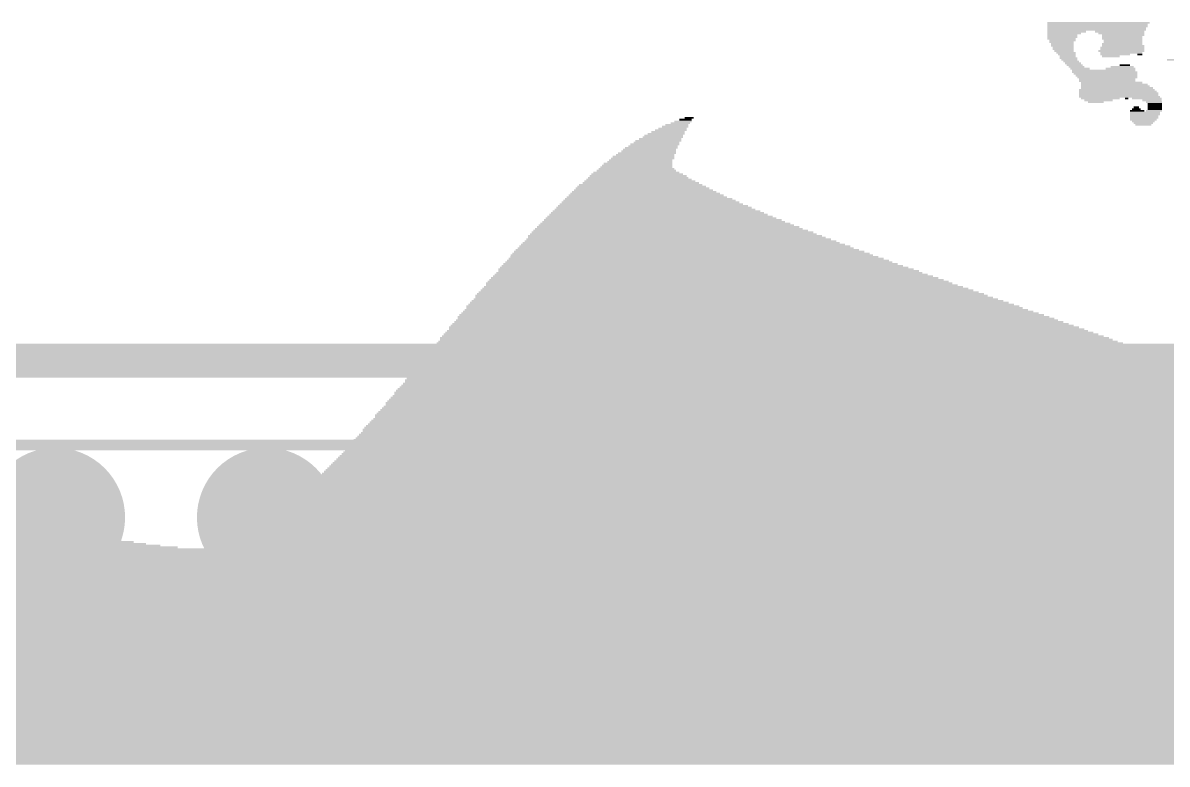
# Model space of a CAD drawing. Extents: x -28.6 to 28.6, y -39.6 to 14.1.
# Drawn here: x 7.86 to 21.62, y -3.84 to 5.08 of the extents above; entities that cross this region are included whole.
import ezdxf

# ---------------------------------------------------------------- set-up
doc = ezdxf.new("R2010")
doc.units = 0
for name, color, linetype in [('1', 12, 'CONTINUOUS'), ('16', 132, 'CONTINUOUS'), ('17', 110, 'CONTINUOUS'), ('201', 6, 'CONTINUOUS'), ('21', 40, 'CONTINUOUS')]:
    doc.layers.add(name, color=color, linetype=linetype)

# ---------------------------------------------------------------- blocks, each defined once
blk = doc.blocks.new('ROUNDP')
at = {"const_width": 0.5}
blk.add_lwpolyline([(0, -0.25, 1), (0, 0.25, 1), (0, -0.25)], format="xyb", dxfattribs=at)
blk = doc.blocks.new('RECT')
blk.add_solid([(-0.5, -0.5), (0.5, -0.5), (-0.5, 0.5), (0.5, 0.5)])

msp = doc.modelspace()

# ---------------------------------------------------------------- linework, layer by layer
at = {"layer": '1', "const_width": 0.4064}
msp.add_lwpolyline([(-25.4, 1.016), (23.749, 1.016)], dxfattribs=at)
at = {"layer": '16', "const_width": 0.4064}
msp.add_lwpolyline([(-25.273, 1.016), (23.876, 1.016)], dxfattribs=at)
at = {"layer": '21', "const_width": 0.127}
msp.add_lwpolyline([(-28.5, 0), (28.5, 0)], dxfattribs=at)

# ---------------------------------------------------------------- block references
at = {"layer": '17', "xscale": 1.6764, "yscale": 1.6764, "rotation": 180}
for p in [(8.255, -0.87), (8.255, -0.87), (10.795, -0.87), (10.795, -0.87), (13.335, -0.87), (13.335, -0.87), (15.875, -0.87), (15.875, -0.87), (18.415, -0.87), (18.415, -0.87), (20.955, -0.87), (20.955, -0.87), (9.525, -2.78), (9.525, -2.78), (12.065, -2.78), (12.065, -2.78), (14.605, -2.78), (14.605, -2.78), (17.145, -2.78), (17.145, -2.78), (19.685, -2.78), (19.685, -2.78), (22.225, -2.78), (22.225, -2.78)]:
    msp.add_blockref('ROUNDP', p, dxfattribs=at)
at = {"layer": '201', "yscale": 0.0212, "rotation": 180}
for p, xscale in [((20.3838, 4.9512), 0.4022), ((20.7966, 5.0782), 1.2276), ((20.786, 5.057), 1.2065), ((20.786, 5.0359), 1.2065), ((20.7754, 5.0147), 1.1853), ((20.7754, 4.9935), 1.1853), ((20.4156, 4.9724), 0.4656), ((21.0505, 4.9724), 0.5926), ((21.0717, 4.9512), 0.5503), ((20.3521, 4.8877), 0.3387), ((20.3627, 4.9301), 0.3598), ((20.3627, 4.9089), 0.3598), ((20.3627, 4.8666), 0.3175), ((20.3521, 4.8454), 0.2963), ((20.3627, 4.8242), 0.2752), ((21.0929, 4.9301), 0.508), ((21.0823, 4.9089), 0.4868), ((21.0823, 4.8877), 0.4868), ((21.0823, 4.8242), 0.4868), ((21.0929, 4.8666), 0.4656), ((21.0929, 4.8454), 0.4656), ((20.3627, 4.8031), 0.2752), ((20.3732, 4.7819), 0.254), ((20.3732, 4.7607), 0.254), ((20.3838, 4.7396), 0.2328), ((20.405, 4.7184), 0.2328), ((20.4156, 4.6972), 0.2117), ((20.4262, 4.6761), 0.1905), ((21.0717, 4.7396), 0.5503), ((21.0717, 4.7184), 0.508), ((20.9976, 4.6972), 0.3598), ((21.0823, 4.7819), 0.5291), ((21.0823, 4.7607), 0.5291), ((21.0929, 4.8031), 0.508), ((20.9447, 4.6761), 0.2117), ((21.294, 4.6972), 0.0635), ((20.4367, 4.6549), 0.2117), ((20.4473, 4.6337), 0.1905), ((20.4685, 4.6126), 0.1905), ((20.4897, 4.5914), 0.1905), ((20.5108, 4.5702), 0.1905), ((20.532, 4.5491), 0.1905), ((21.0823, 4.5491), 0.2752), ((21.114, 4.5702), 0.127), ((21.749, 4.6337), 0.254), ((20.5743, 4.5279), 0.2328), ((20.8601, 4.5067), 0.762), ((20.8706, 4.4856), 0.7831), ((20.8812, 4.4644), 0.762), ((20.8918, 4.4432), 0.7408), ((20.9024, 4.4221), 0.7196), ((20.9024, 4.4009), 0.6773), ((21.0611, 4.5279), 0.3598), ((20.9024, 4.3797), 0.6773), ((21.0188, 4.2739), 0.9101), ((20.987, 4.3374), 0.8043), ((20.9976, 4.3162), 0.8255), ((20.9553, 4.3586), 0.7408), ((21.0188, 4.2951), 0.8678), ((21.0294, 4.2527), 0.9313), ((21.04, 4.2316), 0.9525), ((21.04, 4.2104), 0.9525), ((21.0505, 4.1892), 0.9736), ((20.8177, 4.1681), 0.4656), ((20.7966, 4.1469), 0.3387), ((20.7648, 4.1258), 0.1905), ((21.1352, 4.1681), 0.0423), ((21.3786, 4.1681), 0.3598), ((21.4421, 4.1469), 0.2328), ((21.4633, 4.1258), 0.1905), ((21.2622, 4.0199), 0.1693), ((21.3575, 3.9988), 0.3598), ((21.2516, 4.0411), 0.1058), ((21.2516, 4.0623), 0.0635), ((21.4633, 4.0199), 0.1905), ((21.4739, 4.1046), 0.1693), ((21.4739, 4.0834), 0.1693), ((21.4739, 4.0623), 0.1693), ((21.4739, 4.0411), 0.1693), ((15.7273, 3.8506), 0.2752), ((15.7697, 3.8718), 0.2328), ((15.8014, 3.8929), 0.2117), ((15.8332, 3.9141), 0.1482), ((15.8755, 3.9353), 0.1058), ((21.3575, 3.9776), 0.3598), ((21.3469, 3.9564), 0.3387), ((21.3469, 3.9353), 0.3387), ((21.3363, 3.9141), 0.3175), ((21.3363, 3.8929), 0.2752), ((21.3363, 3.8718), 0.2328), ((21.3363, 3.8506), 0.1905), ((15.5686, 3.7236), 0.4657), ((15.6003, 3.7448), 0.4445), ((15.6215, 3.7659), 0.4022), ((15.6533, 3.7871), 0.381), ((15.6744, 3.8083), 0.3387), ((15.7062, 3.8294), 0.3175), ((15.4204, 3.5754), 0.635), ((15.4416, 3.5966), 0.5926), ((15.4628, 3.6178), 0.5926), ((15.4839, 3.6389), 0.5503), ((15.5051, 3.6601), 0.5503), ((15.5263, 3.6813), 0.508), ((15.558, 3.7024), 0.4868), ((15.3146, 3.4484), 0.762), ((15.3252, 3.4696), 0.7408), ((15.3464, 3.4908), 0.6985), ((15.3675, 3.5119), 0.6985), ((15.3887, 3.5331), 0.6561), ((15.3993, 3.5543), 0.635), ((15.2405, 3.3003), 0.9525), ((15.2405, 3.3214), 0.9101), ((15.2405, 3.3426), 0.8678), ((15.2511, 3.3638), 0.8466), ((15.2617, 3.3849), 0.8255), ((15.2829, 3.4061), 0.7831), ((15.2934, 3.4273), 0.762), ((15.2829, 3.1733), 1.3334), ((15.2723, 3.1945), 1.27), ((15.2617, 3.2156), 1.2065), ((15.2617, 3.2368), 1.1641), ((15.2511, 3.258), 1.1006), ((15.2405, 3.2791), 1.0371), ((15.3464, 3.0251), 1.7991), ((15.3358, 3.0463), 1.7356), ((15.3252, 3.0675), 1.6721), ((15.3146, 3.0886), 1.6086), ((15.304, 3.1098), 1.5451), ((15.2934, 3.131), 1.4816), ((15.2934, 3.1521), 1.3969), ((15.4204, 2.8981), 2.2012), ((15.4099, 2.9193), 2.1377), ((15.3993, 2.9405), 2.0743), ((15.3887, 2.9616), 2.0108), ((15.3675, 2.9828), 1.9261), ((15.3569, 3.004), 1.8626), ((15.5263, 2.75), 2.7092), ((15.5051, 2.7711), 2.6246), ((15.4945, 2.7923), 2.5611), ((15.4839, 2.8135), 2.4976), ((15.4628, 2.8346), 2.4129), ((15.4522, 2.8558), 2.3494), ((15.4416, 2.877), 2.2859), ((15.6215, 2.623), 3.1537), ((15.6003, 2.6441), 3.069), ((15.5898, 2.6653), 3.0055), ((15.5686, 2.6865), 2.9209), ((15.558, 2.7076), 2.8574), ((15.5369, 2.7288), 2.7727), ((15.7485, 2.4748), 3.6617), ((15.7273, 2.496), 3.577), ((15.7062, 2.5171), 3.5347), ((15.685, 2.5383), 3.45), ((15.6744, 2.5595), 3.3865), ((15.6533, 2.5806), 3.3019), ((15.6321, 2.6018), 3.2172), ((15.8543, 2.3478), 4.1273), ((15.8332, 2.369), 4.0427), ((15.8226, 2.3902), 3.9792), ((15.8014, 2.4113), 3.8945), ((15.7803, 2.4325), 3.8098), ((15.7697, 2.4537), 3.7464), ((15.9919, 2.1997), 4.6565), ((15.9813, 2.2208), 4.593), ((15.9602, 2.242), 4.5083), ((15.939, 2.2632), 4.4237), ((15.9073, 2.2843), 4.3602), ((15.8967, 2.3055), 4.2967), ((15.8755, 2.3267), 4.212), ((16.1189, 2.0727), 5.1221), ((16.0766, 2.115), 4.9951), ((16.1083, 2.0938), 5.0586), ((16.0554, 2.1362), 4.9105), ((16.0342, 2.1573), 4.8258), ((16.0131, 2.1785), 4.7411), ((16.2353, 1.9457), 5.6089), ((16.2671, 1.9245), 5.6724), ((16.2247, 1.9668), 5.5454), ((16.2036, 1.988), 5.4608), ((16.1824, 2.0092), 5.3761), ((16.1612, 2.0303), 5.2915), ((16.1401, 2.0515), 5.2068), ((16.3835, 1.7975), 6.1593), ((16.3729, 1.8187), 6.0958), ((16.3517, 1.8398), 6.0111), ((16.3306, 1.861), 5.9264), ((16.3094, 1.8822), 5.8418), ((16.2882, 1.9033), 5.7571), ((16.5422, 1.6493), 6.6884), ((16.5211, 1.6705), 6.6461), ((16.4999, 1.6917), 6.5614), ((16.4787, 1.7128), 6.4767), ((16.4576, 1.734), 6.3921), ((16.4364, 1.7552), 6.3074), ((16.4152, 1.7763), 6.2228), ((16.6481, 1.5435), 7.1117), ((16.6798, 1.5224), 7.1752), ((16.6269, 1.5647), 7.0271), ((16.6057, 1.5858), 6.9424), ((16.5846, 1.607), 6.8577), ((16.5634, 1.6282), 6.7731), ((16.8174, 1.3742), 7.7044), ((16.8068, 1.3954), 7.6409), ((16.7751, 1.4165), 7.5774), ((16.7539, 1.4377), 7.4927), ((16.7327, 1.4589), 7.408), ((16.7116, 1.48), 7.3234), ((16.6904, 1.5012), 7.2387), ((16.9444, 1.2472), 8.17), ((16.902, 1.2895), 8.043), ((16.9232, 1.2684), 8.0853), ((16.8809, 1.3107), 7.9584), ((16.8597, 1.3319), 7.8737), ((16.8385, 1.353), 7.789), ((17.082, 1.099), 8.6992), ((17.0608, 1.1202), 8.6145), ((17.0185, 1.1625), 8.4875), ((17.0502, 1.1414), 8.551), ((16.9973, 1.1837), 8.4028), ((16.9867, 1.2049), 8.3393), ((16.9655, 1.226), 8.2547), ((17.1878, 0.972), 9.1225), ((17.1772, 0.9932), 9.059), ((17.156, 1.0144), 8.9743), ((17.1349, 1.0355), 8.932), ((17.1137, 1.0567), 8.8473), ((17.1031, 1.0779), 8.7838), ((17.3042, 0.8239), 9.6093), ((17.2936, 0.845), 9.5458), ((17.283, 0.8662), 9.4823), ((17.2407, 0.9085), 9.3553), ((17.2619, 0.8874), 9.3976), ((17.2195, 0.9297), 9.2706), ((17.209, 0.9509), 9.2071), ((17.3889, 0.6969), 9.9903), ((17.3783, 0.7181), 9.9268), ((17.3677, 0.7392), 9.8633), ((17.3359, 0.7816), 9.7574), ((17.3571, 0.7604), 9.7998), ((17.3254, 0.8027), 9.6939), ((17.4629, 0.5487), 10.3924), ((17.4524, 0.5699), 10.3289), ((17.4524, 0.5911), 10.2866), ((17.4206, 0.6334), 10.1808), ((17.4418, 0.6122), 10.2231), ((17.41, 0.6546), 10.1173), ((17.3994, 0.6757), 10.0538), ((17.4841, 0.4217), 10.6464), ((17.4841, 0.4429), 10.6041), ((17.4841, 0.4641), 10.5617), ((17.4735, 0.5064), 10.4982), ((17.4841, 0.4852), 10.5194), ((17.4629, 0.5276), 10.4348), ((17.5053, 0.2736), 10.9427), ((17.4947, 0.2947), 10.8792), ((17.4947, 0.3159), 10.8369), ((17.4841, 0.3582), 10.7734), ((17.4947, 0.3371), 10.7946), ((17.4841, 0.3794), 10.7311), ((17.4841, 0.4006), 10.6887), ((17.5159, 0.1466), 11.1756), ((17.5053, 0.1889), 11.1121), ((17.5159, 0.1677), 11.1332), ((17.5053, 0.2101), 11.0697), ((17.5053, 0.2312), 11.0274), ((17.5053, 0.2524), 10.9851), ((17.5264, -0.0016), 11.493), ((17.5159, 0.0196), 11.4295), ((17.5159, 0.0407), 11.3872), ((17.5159, 0.0619), 11.3449), ((17.5159, 0.0831), 11.3026), ((17.5159, 0.1042), 11.2602), ((17.5159, 0.1254), 11.2179), ((17.537, -0.1286), 11.7259), ((17.537, -0.1074), 11.6835), ((17.537, -0.0862), 11.6412), ((17.537, -0.0651), 11.5989), ((17.537, -0.0439), 11.5565), ((17.537, -0.0227), 11.5142), ((17.537, -0.2767), 12.0222), ((17.537, -0.2556), 11.9799), ((17.537, -0.2344), 11.9375), ((17.537, -0.2132), 11.8952), ((17.537, -0.1921), 11.8529), ((17.537, -0.1709), 11.8105), ((17.537, -0.1497), 11.7682), ((17.5476, -0.4037), 12.2973), ((17.5476, -0.3826), 12.255), ((17.5476, -0.3614), 12.2127), ((17.5476, -0.3402), 12.1704), ((17.5476, -0.3191), 12.128), ((17.5476, -0.2979), 12.0857), ((17.5476, -0.5519), 12.5937), ((17.5476, -0.5307), 12.5513), ((17.5476, -0.5096), 12.509), ((17.5476, -0.4884), 12.4667), ((17.5476, -0.4672), 12.4243), ((17.5476, -0.4461), 12.382), ((17.5476, -0.4249), 12.3397), ((17.5476, -0.6789), 12.8477), ((17.5476, -0.6577), 12.8053), ((17.5476, -0.6366), 12.763), ((17.5476, -0.6154), 12.7207), ((17.5476, -0.5942), 12.6783), ((17.5476, -0.5731), 12.636), ((17.5264, -0.8271), 13.1863), ((17.537, -0.8059), 13.1228), ((17.537, -0.7847), 13.0805), ((17.537, -0.7636), 13.0381), ((17.537, -0.7424), 12.9958), ((17.537, -0.7212), 12.9535), ((17.5476, -0.7001), 12.89), ((0.0117, -0.954), 15.959), ((17.5053, -0.954), 13.4826), ((17.5159, -0.9329), 13.4191), ((17.5159, -0.9117), 13.3768), ((17.5159, -0.8905), 13.3345), ((17.5264, -0.8694), 13.271), ((17.5264, -0.8482), 13.2286), ((0.0117, -1.1022), 17.5676), ((0.0117, -1.081), 17.3136), ((0.0117, -1.0599), 17.0597), ((0.0117, -1.0387), 16.848), ((0.0117, -1.0175), 16.594), ((0.0117, -0.9964), 16.3823), ((0.0117, -0.9752), 16.1707), ((17.4629, -1.1022), 13.8636), ((17.4735, -1.081), 13.8001), ((17.4841, -1.0599), 13.7366), ((17.4841, -1.0387), 13.6943), ((17.4947, -1.0175), 13.6308), ((17.4947, -0.9964), 13.5885), ((17.5053, -0.9752), 13.525), ((0.0117, -1.2292), 19.4302), ((0.0117, -1.208), 19.0069), ((0.0117, -1.1869), 18.6683), ((0.0117, -1.1657), 18.3719), ((0.0117, -1.1445), 18.0756), ((0.0117, -1.1234), 17.8216), ((17.3465, -1.2292), 14.3504), ((17.3783, -1.208), 14.2446), ((17.41, -1.1869), 14.1388), ((17.4206, -1.1657), 14.0753), ((17.4418, -1.1445), 13.9906), ((17.4524, -1.1234), 13.9271), ((0.0117, -1.3774), 49.274), ((0.0117, -1.3562), 49.2317), ((0.0117, -1.335), 49.1894), ((0.0117, -1.3139), 49.147), ((0.0117, -1.2927), 49.1047), ((0.0117, -1.2715), 49.0624), ((0.0223, -1.2504), 49.0412), ((0.0117, -1.4832), 49.4857), ((0.0117, -1.5044), 49.4857), ((0.0117, -1.462), 49.4434), ((0.0117, -1.4409), 49.401), ((0.0117, -1.4197), 49.3587), ((0.0117, -1.3985), 49.3164), ((0.0117, -1.6525), 49.782), ((0.0117, -1.6314), 49.7397), ((0.0117, -1.6102), 49.6973), ((0.0117, -1.589), 49.655), ((0.0117, -1.5679), 49.6127), ((0.0117, -1.5467), 49.5704), ((0.0117, -1.5255), 49.528), ((0.0117, -1.7795), 49.9937), ((0.0117, -1.7583), 49.9513), ((0.0117, -1.7372), 49.909), ((0.0117, -1.716), 49.8667), ((0.0117, -1.6737), 49.8243), ((0.0117, -1.6949), 49.8243), ((0.0117, -1.9277), 50.2477), ((0.0117, -1.9065), 50.2053), ((0.0117, -1.8853), 50.163), ((0.0117, -1.8642), 50.1207), ((0.0117, -1.8218), 50.0783), ((0.0117, -1.843), 50.0783), ((0.0117, -1.8007), 50.036), ((0.0117, -2.0547), 50.4593), ((0.0117, -2.0335), 50.417), ((0.0117, -2.0123), 50.3747), ((0.0117, -1.9912), 50.3323), ((0.0117, -1.9488), 50.29), ((0.0117, -1.97), 50.29), ((0.0117, -2.1817), 50.671), ((0.0117, -2.2028), 50.671), ((0.0117, -2.1605), 50.6286), ((0.0117, -2.1393), 50.5863), ((0.0117, -2.1182), 50.544), ((0.0117, -2.0758), 50.5016), ((0.0117, -2.097), 50.5016), ((0.0117, -2.3298), 50.8826), ((0.0117, -2.2875), 50.8403), ((0.0117, -2.3087), 50.8403), ((0.0117, -2.2663), 50.798), ((0.0117, -2.2452), 50.7556), ((0.0117, -2.224), 50.7133), ((0.0117, -2.4568), 51.0943), ((0.0117, -2.478), 51.0943), ((0.0117, -2.4357), 51.052), ((0.0117, -2.4145), 51.0096), ((0.0117, -2.3722), 50.9673), ((0.0117, -2.3933), 50.9673), ((0.0117, -2.351), 50.925), ((0.0117, -2.605), 51.3059), ((0.0117, -2.5838), 51.2636), ((0.0117, -2.5415), 51.2213), ((0.0117, -2.5626), 51.2213), ((0.0117, -2.5203), 51.179), ((0.0117, -2.4992), 51.1366), ((0.0117, -2.7531), 51.5176), ((0.0117, -2.7108), 51.4753), ((0.0117, -2.732), 51.4753), ((0.0117, -2.6896), 51.4329), ((0.0117, -2.6685), 51.3906), ((0.0117, -2.6261), 51.3483), ((0.0117, -2.6473), 51.3483), ((0.0117, -2.859), 51.6869), ((0.0117, -2.8801), 51.6869), ((0.0117, -2.8378), 51.6446), ((0.0117, -2.8166), 51.6023), ((0.0117, -2.7743), 51.5599), ((0.0117, -2.7955), 51.5599), ((0.0117, -3.0283), 51.8986), ((0.0117, -2.986), 51.8563), ((0.0117, -3.0071), 51.8563), ((0.0117, -2.9648), 51.8139), ((0.0117, -2.9225), 51.7716), ((0.0117, -2.9436), 51.7716), ((0.0117, -2.9013), 51.7293), ((0.0117, -3.1553), 52.0679), ((0.0117, -3.113), 52.0256), ((0.0117, -3.1341), 52.0256), ((0.0117, -3.0918), 51.9833), ((0.0117, -3.0495), 51.9409), ((0.0117, -3.0706), 51.9409), ((0.0117, -3.3035), 52.2796), ((0.0117, -3.2823), 52.2372), ((0.0117, -3.24), 52.1949), ((0.0117, -3.2611), 52.1949), ((0.0117, -3.2188), 52.1526), ((0.0117, -3.1765), 52.1103), ((0.0117, -3.1976), 52.1103), ((0.0117, -3.4093), 52.4066), ((0.0117, -3.4304), 52.4066), ((0.0117, -3.3881), 52.3642), ((0.0117, -3.3458), 52.3219), ((0.0117, -3.367), 52.3219), ((0.0117, -3.3246), 52.2796), ((0.0117, -3.5786), 52.6182), ((0.0117, -3.5574), 52.5759), ((0.0117, -3.5151), 52.5336), ((0.0117, -3.5363), 52.5336), ((0.0117, -3.4728), 52.4912), ((0.0117, -3.4939), 52.4912), ((0.0117, -3.4516), 52.4489), ((0.0117, -3.6844), 52.7452), ((0.0117, -3.7056), 52.7452), ((0.0117, -3.6633), 52.7029), ((0.0117, -3.6209), 52.6606), ((0.0117, -3.6421), 52.6606), ((0.0117, -3.5998), 52.6182), ((0.0117, -3.8326), 52.9146), ((0.0117, -3.8114), 52.8722), ((0.0117, -3.7691), 52.8299), ((0.0117, -3.7903), 52.8299), ((0.0117, -3.7268), 52.7876), ((0.0117, -3.7479), 52.7876)]:
    msp.add_blockref('RECT', p, dxfattribs=dict(at, xscale=xscale))

doc.saveas('drawing.dxf')
